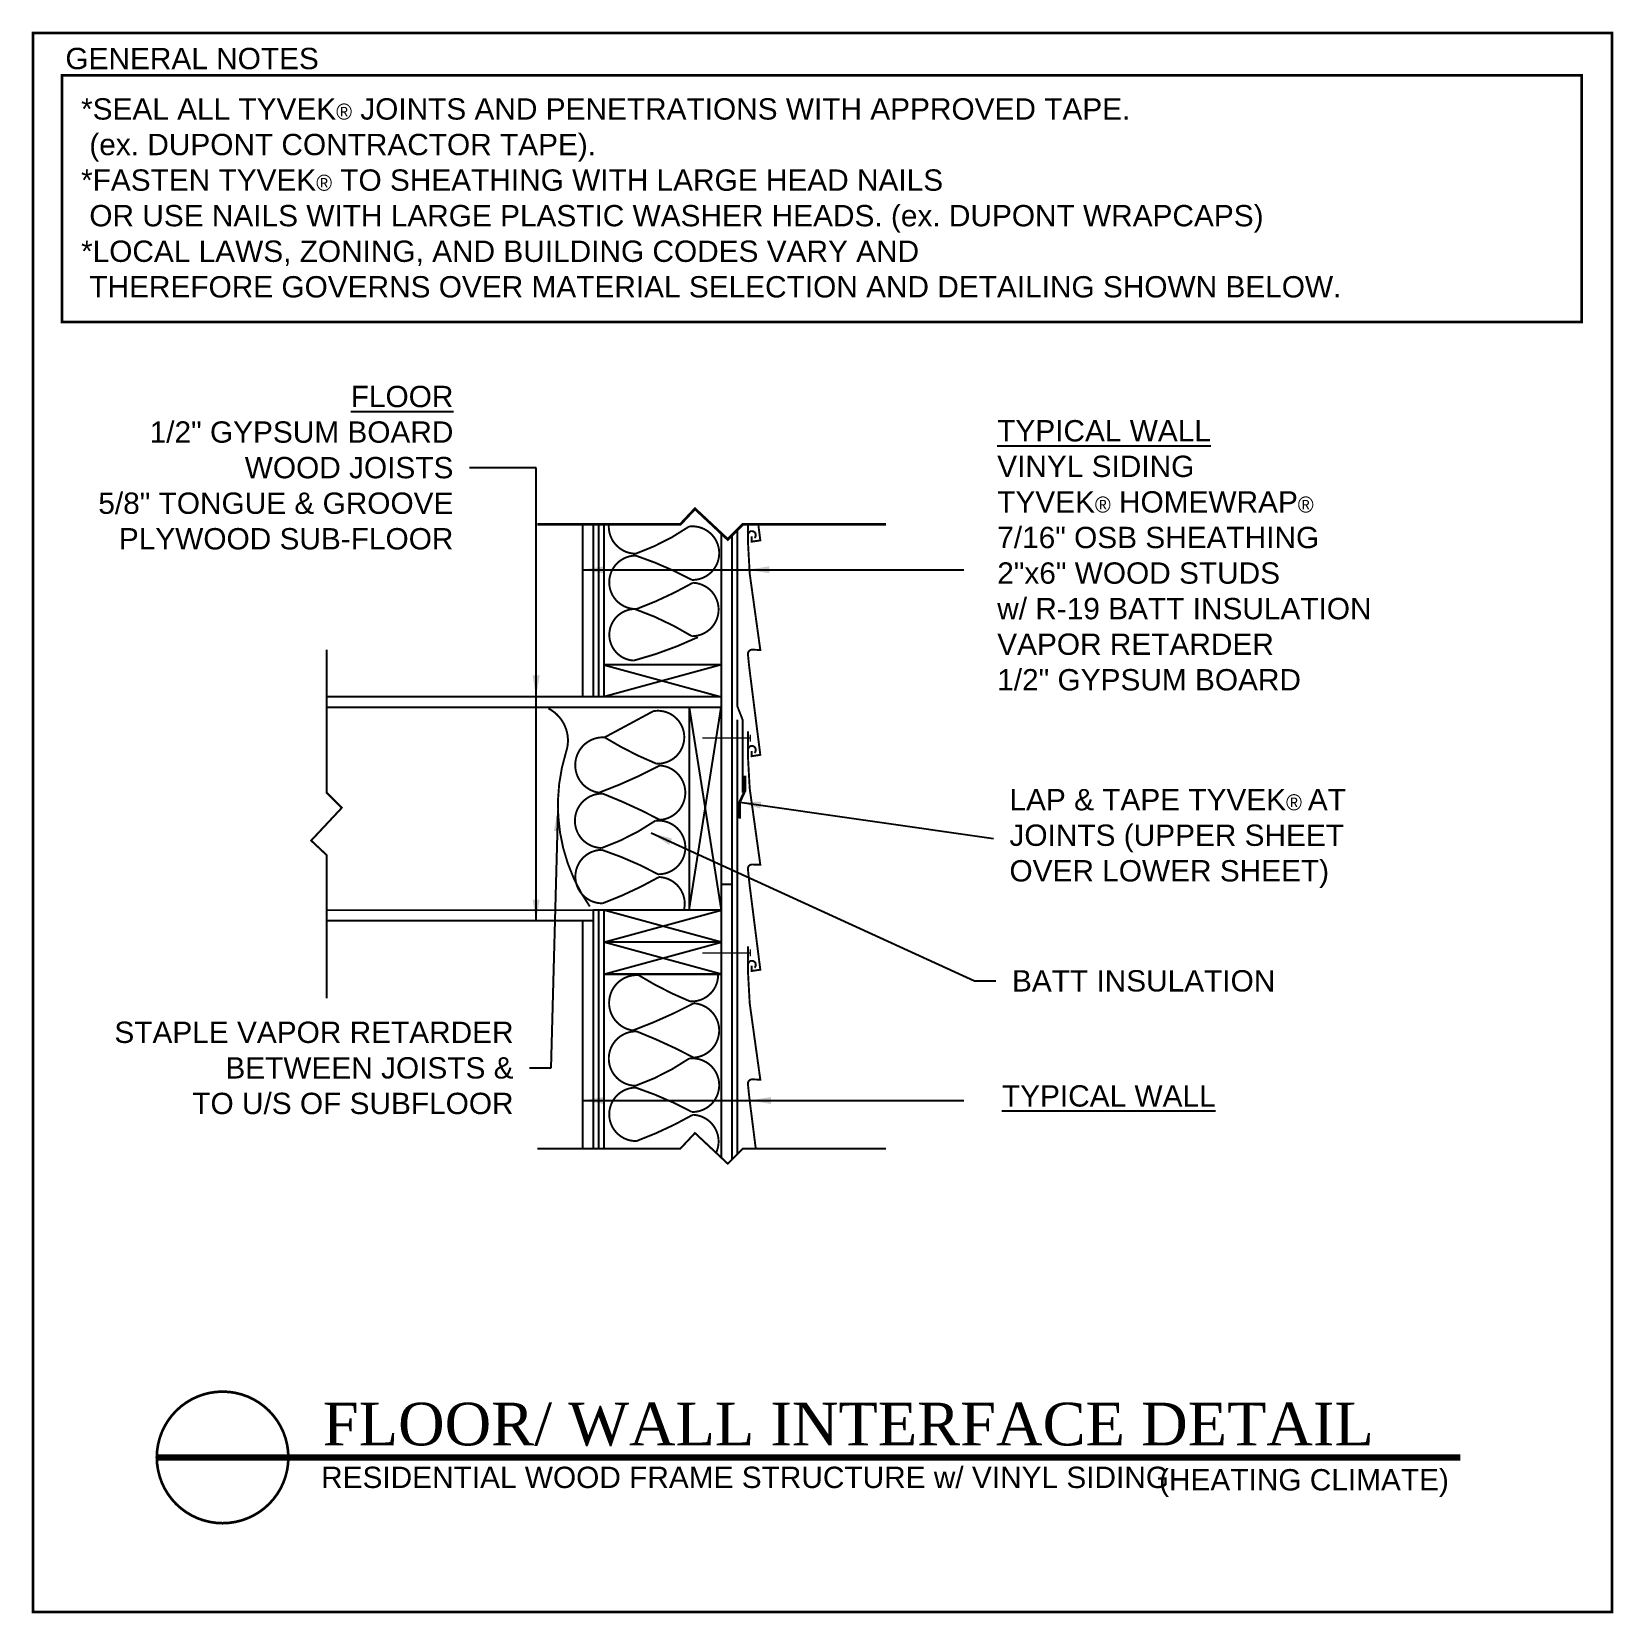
# Model space of a CAD drawing. Extents: x -11.2 to 62.9, y -192.3 to -118.1.
import ezdxf

# ---------------------------------------------------------------- set-up
doc = ezdxf.new("R2010")
doc.units = 0
doc.header["$MEASUREMENT"] = 0
doc.linetypes.add('CENTER', pattern=[2, 1.25, -0.25, 0.25, -0.25])
doc.linetypes.add('DASHED', pattern=[0.75, 0.5, -0.25])
doc.layers.get('0').update_dxf_attribs({"linetype": 'CONTINUOUS'})
for name, color, linetype in [('CLADDING', 7, 'CONTINUOUS'), ('FASTENING', 1, 'CONTINUOUS'), ('HATCH', 7, 'CONTINUOUS'), ('INSULATION', 40, 'CONTINUOUS'), ('STRUCTURE', 7, 'CONTINUOUS'), ('TEXT', 7, 'CONTINUOUS'), ('TITLE', 7, 'CONTINUOUS'), ('TYVEK', 5, 'DASHED'), ('VAPOURBARRIER', 114, 'CENTER'), ('WINDOW', 7, 'CONTINUOUS')]:
    doc.layers.add(name, color=color, linetype=linetype)
doc.styles.add('DETAILS', font='sanss___.ttf', dxfattribs={"height": 1})
doc.styles.add('TITLE', font='TIMES.TTF', dxfattribs={"height": 2})
doc.dimstyles.new('TYVEKDETAILS', dxfattribs={"dimtxt": 1.5, "dimasz": 1, "dimexe": 0.75, "dimexo": 0.75, "dimgap": 0.75, "dimtad": 0, "dimtih": 1, "dimtoh": 1, "dimdec": 4, "dimzin": 0, "dimtxsty": 'DETAILS', "dimcen": 0.0625, "dimazin": 3, "dimtfac": 1, "dimtdec": 4, "dimtofl": 0, "dimtmove": 0, "dimatfit": 3, "dimtolj": 1, "dimtzin": 0})

# ---------------------------------------------------------------- blocks, each defined once
blk = doc.blocks.new('A$C62347D60')
at = {"const_width": 0.125}
blk.add_lwpolyline([(0.062, 0.062), (74.062, 0.062), (74.062, 74.062), (0.062, 74.062)], close=True, dxfattribs=at)
blk.add_lwpolyline([(8.949, 10.392, -1), (8.949, 4.226, -1), (8.949, 10.392, -0.7496)], format="xyb", dxfattribs=at)
at = {"layer": 'TITLE', "const_width": 0.125}
blk.add_lwpolyline([(1.428, 72.084), (72.635, 72.084), (72.635, 60.518), (1.428, 60.518)], close=True, dxfattribs=at)
at = {"layer": 'TITLE', "insert": (1.583, 73.365), "char_height": 1, "width": 19.25, "attachment_point": 1, "style": 'DETAILS'}
blk.add_mtext('GENERAL NOTES', dxfattribs=at)

msp = doc.modelspace()

# ---------------------------------------------------------------- linework, layer by layer
for points, const_width in [([(12.45, -141.219), (19.153, -141.219), (19.836, -140.489), (21.371, -141.926), (22.079, -141.219), (28.782, -141.219)], 0.125), ([(2.579, -163.425), (2.579, -156.722), (1.849, -156.039), (3.286, -154.503), (2.579, -153.796), (2.579, -147.093)], 0.09), ([(12.45, -170.474), (19.153, -170.474), (19.836, -169.744), (21.371, -171.181), (22.079, -170.474), (28.782, -170.474)], 0.09)]:
    msp.add_lwpolyline(points, dxfattribs=dict(const_width=const_width))
at = {"layer": 'CLADDING', "const_width": 0.09}
for points in [[(22.319, -141.219), (22.319, -141.686), (22.377, -141.585, -1), (22.624, -141.863, 1.38681), (22.319, -141.686), (22.319, -142.033), (22.402, -143.533), (22.402, -143.533), (22.899, -147.109), (22.517, -147.093, 0.460778), (22.319, -147.325, 0.01008), (22.465, -148.593), (22.754, -150.885), (22.899, -152.024), (22.491, -152.085), (22.491, -151.836)], [(22.319, -150.923), (22.319, -151.753), (22.377, -151.651, -1), (22.624, -151.929, 1.38681), (22.319, -151.753), (22.319, -152.1), (22.402, -153.6), (22.402, -153.6), (22.899, -157.176), (22.517, -157.16, 0.460778), (22.319, -157.392, 0.01008), (22.465, -158.66), (22.754, -160.951), (22.899, -162.091), (22.491, -162.152), (22.491, -161.903)], [(22.319, -160.993), (22.319, -161.823), (22.377, -161.721, -1), (22.624, -161.999, 1.38681), (22.319, -161.823), (22.319, -162.17), (22.402, -163.67), (22.402, -163.67), (22.899, -167.245), (22.517, -167.23, 0.460778), (22.319, -167.461, 0.01008), (22.465, -168.73), (22.685, -170.474)]]:
    msp.add_lwpolyline(points, format="xyb", dxfattribs=at)
msp.add_lwpolyline([(22.804, -141.219), (22.899, -141.972), (22.491, -142.033), (22.491, -141.784)], dxfattribs=at)
at = {"layer": 'FASTENING'}
for p, q in [((22.182, -153.697), (22.182, -152.999)), ((22.182, -153.697), (21.932, -154.238)), ((21.932, -154.238), (21.932, -154.999))]:
    msp.add_line(p, q, dxfattribs=at)
at = {"layer": 'FASTENING', "linetype": 'CENTER', "const_width": 0.0625}
for points in [[(20.179, -151.236), (22.429, -151.236), (22.429, -151.071), (22.429, -151.401)], [(20.179, -161.305), (22.429, -161.305), (22.429, -161.14), (22.429, -161.47)]]:
    msp.add_lwpolyline(points, dxfattribs=at)
at = {"layer": 'FASTENING', "color": 112, "const_width": 0.125}
msp.add_lwpolyline([(22.182, -152.999), (22.182, -153.697), (21.932, -154.238), (21.932, -154.999)], dxfattribs=at)
at = {"layer": 'HATCH'}
for p, q in [((15.569, -147.802), (21.069, -149.302)), ((21.069, -147.802), (15.569, -149.302)), ((19.569, -149.802), (21.069, -159.302)), ((19.569, -159.302), (21.069, -149.802)), ((21.069, -160.802), (15.569, -159.302)), ((15.569, -160.802), (21.069, -159.302)), ((21.069, -162.302), (15.569, -160.802)), ((15.569, -162.302), (21.069, -160.802))]:
    msp.add_line(p, q, dxfattribs=at)
at = {"layer": 'INSULATION', "const_width": 0.09}
for points in [[(15.801, -141.219, 0.434787), (17.057, -142.596, 0.065918), (19.562, -141.322, -1.071863), (19.694, -143.826, 0.044094), (17.057, -142.684, 1.007041), (17.101, -145.188, 0.04039), (19.738, -143.958, -0.980527), (19.694, -146.462, 0.054396), (17.013, -145.188, 0.967203), (16.969, -147.604, 0.046019), (19.974, -146.508)], [(15.602, -151.203), (17.888, -149.973, -1.120916), (18.02, -152.433, -0.042055), (15.602, -151.203, 0.955215), (15.338, -153.795, 0.033771), (18.195, -152.521, -0.932497), (18.195, -155.069, 0.02843), (15.514, -153.839, 1.006035), (15.47, -156.387, 0.065918), (17.976, -155.113, -1.071863), (18.107, -157.617, 0.044094), (15.47, -156.475, 1.007041), (15.514, -158.978, 0.04039), (18.151, -157.748, -0.475992), (19.32, -159.302, -0.475992)], [(20.92, -162.302, -0.440487), (19.606, -163.575, -0.042055), (17.189, -162.345, 0.955215), (16.925, -164.937, 0.033771), (19.782, -163.663, -0.932497), (19.782, -166.211, 0.02843), (17.101, -164.981, 1.006035), (17.057, -167.528, 0.065918), (19.562, -166.255, -1.071863), (19.694, -168.758, 0.044094), (17.057, -167.616, 1.007041), (17.101, -170.12, 0.04039), (19.738, -168.89, -0.527474), (20.841, -170.639)]]:
    msp.add_lwpolyline(points, format="xyb", dxfattribs=at)
msp.add_lwpolyline([(17.189, -162.345), (17.268, -162.302)], dxfattribs=at)
at = {"layer": 'STRUCTURE'}
for p, q in [((14.569, -141.219), (14.569, -149.302)), ((15.069, -141.219), (15.069, -149.302)), ((15.569, -141.219), (15.569, -149.302)), ((21.069, -141.643), (21.069, -149.302)), ((21.569, -141.728), (21.569, -159.302)), ((21.069, -147.802), (15.569, -147.802)), ((21.069, -149.302), (2.579, -149.302)), ((14.569, -149.302), (14.069, -149.302)), ((21.069, -149.302), (15.069, -149.302)), ((21.069, -149.302), (21.069, -159.302)), ((21.069, -149.802), (2.579, -149.802)), ((19.569, -149.802), (19.569, -159.302)), ((21.069, -158.08), (21.569, -158.08)), ((21.069, -159.302), (15.069, -159.302)), ((15.069, -159.302), (15.069, -170.474)), ((15.569, -159.302), (15.569, -170.474)), ((21.069, -159.302), (21.069, -170.898)), ((21.569, -159.302), (21.569, -170.983)), ((15.069, -159.802), (2.579, -159.802)), ((14.569, -159.802), (14.569, -170.474)), ((21.069, -160.802), (15.569, -160.802)), ((21.069, -162.302), (15.569, -162.302))]:
    msp.add_line(p, q, dxfattribs=at)
at = {"layer": 'STRUCTURE', "const_width": 0.09}
for points in [[(14.569, -141.281), (14.569, -149.302), (15.069, -149.302), (15.069, -141.219)], [(15.569, -141.219), (15.569, -149.302), (21.069, -149.302), (21.069, -141.643)], [(21.569, -170.983), (21.569, -141.728)], [(15.569, -147.802), (21.069, -147.802)], [(2.625, -149.302), (21.069, -149.302), (21.069, -149.802), (2.579, -149.802)], [(19.569, -149.802), (19.569, -159.302), (21.069, -159.302), (21.069, -149.802)], [(21.069, -159.302), (2.579, -159.302)], [(2.579, -159.302), (15.069, -159.302), (15.069, -159.802), (2.579, -159.802)], [(15.569, -159.302), (15.569, -160.802), (21.069, -160.802), (21.069, -159.302), (15.569, -159.302)], [(14.569, -170.474), (14.569, -159.802), (15.069, -159.802), (15.069, -170.474)], [(15.569, -160.802), (15.569, -162.302), (21.069, -162.302), (21.069, -160.802), (15.569, -160.802)], [(15.569, -170.474), (15.569, -160.802)], [(21.069, -170.898), (21.069, -160.802)]]:
    msp.add_lwpolyline(points, dxfattribs=at)
at = {"layer": 'TITLE', "const_width": 0.3}
msp.add_lwpolyline([(-5.383, -184.946), (55.703, -184.946)], dxfattribs=at)
at = {"layer": 'TYVEK', "const_width": 0.09}
for points in [[(21.819, -141.478), (21.819, -149.739), (22.069, -150.377), (22.069, -153.802)], [(21.819, -150.377), (21.819, -159.302), (21.819, -170.733)]]:
    msp.add_lwpolyline(points, dxfattribs=at)
at = {"layer": 'VAPOURBARRIER', "linetype": 'CENTER', "const_width": 0.09}
for points in [[(15.319, -141.219), (15.319, -149.302)], [(15.319, -159.302), (15.319, -170.474)]]:
    msp.add_lwpolyline(points, dxfattribs=at)
at = {"layer": 'VAPOURBARRIER', "const_width": 0.09}
msp.add_lwpolyline([(12.968, -149.848, -0.372406), (13.791, -151.903, 0.23208), (14.906, -159.127, 0.88958)], format="xyb", dxfattribs=at)

# ---------------------------------------------------------------- block references
at = {"layer": 'WINDOW'}
msp.add_blockref('A$C62347D60', (-11.25, -192.255), dxfattribs=at)

# ---------------------------------------------------------------- texts
at = {"layer": 'TEXT', "insert": (-8.934, -121.253), "char_height": 1, "width": 69.25, "attachment_point": 1, "style": 'DETAILS'}
msp.add_mtext('*SEAL ALL TYVEK{\\fSymbol|b0|i0|c2|p18;\\H0.75x;â} JOINTS AND PENETRATIONS WITH APPROVED TAPE.\\P (ex. DUPONT CONTRACTOR TAPE).\\P*FASTEN TYVEK{\\fSymbol|b0|i0|c2|p18;\\H0.75x;â} TO SHEATHING WITH LARGE HEAD NAILS \\P OR USE NAILS WITH LARGE PLASTIC WASHER HEADS. (ex. DUPONT WRAPCAPS)\\P*LOCAL LAWS, ZONING, AND BUILDING CODES VARY AND \\P THEREFORE GOVERNS OVER MATERIAL SELECTION AND DETAILING SHOWN BELOW.', dxfattribs=at)
at = {"layer": 'TEXT', "char_height": 1, "style": 'DETAILS'}
for s, insert, attachment_point in [('\\L FLOOR\\P\\l1/2" GYPSUM BOARD\\PWOOD JOISTS\\P5/8" TONGUE & GROOVE \\PPLYWOOD SUB-FLOOR', (8.516, -138.569), 6), ('\\LTYPICAL WALL\\P\\lVINYL SIDING\\PTYVEK\\fSymbol|b0|i0|c2|p18;\\H0.75;â\\fSansSerif|b0|i0|c2|p2;\\H1; HOMEWRAP\\fSymbol|b0|i0|c2|p18;\\H0.75;â\\P\\fSansSerif|b0|i0|c2|p2;\\H1;7/16" OSB SHEATHING\\P2"x6" WOOD STUDS \\Pw/ R-19 BATT INSULATION\\PVAPOR RETARDER\\P1/2" GYPSUM BOARD', (34.001, -142.676), 4), ('LAP & TAPE TYVEK\\fSymbol|b0|i0|c2|p18;\\H0.75;â \\fSansSerif|b0|i0|c2|p2;\\H1;AT\\PJOINTS (UPPER SHEET\\POVER LOWER SHEET) ', (34.575, -155.939), 4), ('\\A1;BATT INSULATION ', (34.692, -162.62), 4), ('STAPLE VAPOR RETARDER\\PBETWEEN JOISTS &\\PTO U/S OF SUBFLOOR', (11.335, -166.698), 6), ('\\LTYPICAL WALL', (34.223, -168.013), 4)]:
    msp.add_mtext(s, dxfattribs=dict(at, insert=insert, attachment_point=attachment_point))
at = {"layer": 'TITLE', "attachment_point": 4}
for s, insert, char_height, width, style in [('FLOOR/ WALL INTERFACE DETAIL', (2.398, -183.405), 2, 54.4375, 'TITLE'), ('RESIDENTIAL WOOD FRAME STRUCTURE w/ VINYL SIDING ', (2.316, -185.888), 1, 54.4375, 'DETAILS'), ('(HEATING CLIMATE)', (41.587, -186.145), 1, 14.74941, 'DETAILS')]:
    msp.add_mtext(s, dxfattribs=dict(at, insert=insert, char_height=char_height, width=width, style=style))

# ---------------------------------------------------------------- leaders
at = {"layer": 'STRUCTURE'}
msp.add_leader([(12.392, -149.302), (12.392, -138.569), (9.266, -138.569)], dimstyle='TYVEKDETAILS', dxfattribs=at)
at = {"layer": 'TEXT', "annotation_type": 0, "has_hookline": 1}
for points, hookline_direction, text_width in [([(12.392, -159.802), (12.392, -138.569), (9.266, -138.569)], 1, 16.219), ([(13.416, -154.591), (13.085, -166.698), (12.085, -166.698)], 1, 18.246), ([(21.932, -154.238), (33.825, -155.939)], 0, 15.503), ([(17.785, -155.681), (32.942, -162.62), (33.942, -162.62)], 0, 11.907), ([(22.4, -168.22), (32.444, -168.22)], 0, 9.774)]:
    msp.add_leader(points, dimstyle='TYVEKDETAILS', dxfattribs=dict(at, hookline_direction=hookline_direction, text_width=text_width))
at = {"layer": 'TEXT'}
for points in [[(14.569, -143.35), (32.444, -143.35)], [(22.321, -143.347), (31.694, -143.35)], [(14.569, -168.22), (32.444, -168.22)]]:
    msp.add_leader(points, dimstyle='TYVEKDETAILS', dxfattribs=at)

doc.saveas('drawing.dxf')
